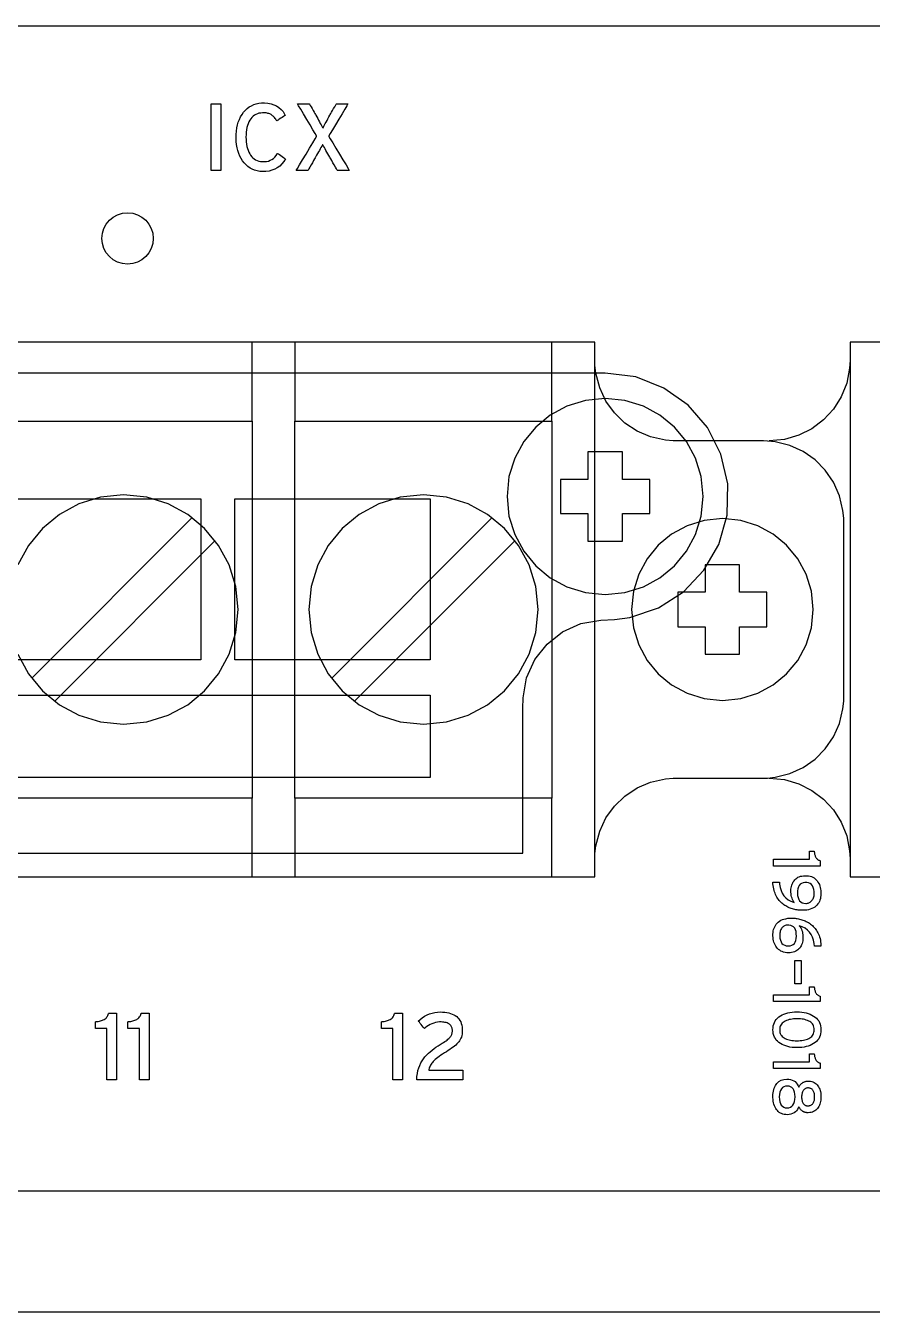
# Model space of a CAD drawing. Extents: x 1 to 47.7, y 0.2 to 35.
# Drawn here: x 31.599 to 32.834, y 6.655 to 8.532 of the extents above; entities that cross this region are included whole.
import ezdxf

# ---------------------------------------------------------------- set-up
doc = ezdxf.new("R2010")
doc.units = 0
doc.header["$MEASUREMENT"] = 0
for name, color, linetype in [('1_1__SCREW_TERMINAL_BLOCK_', 7, 'CONTINUOUS'), ('1_2__CONNECTORIZED_RELAY__', 7, 'CONTINUOUS'), ('8_0_____DWG', 7, 'CONTINUOUS')]:
    doc.layers.add(name, color=color, linetype=linetype)

msp = doc.modelspace()

# ---------------------------------------------------------------- linework, layer by layer
at = {"layer": '1_1__SCREW_TERMINAL_BLOCK_'}
for points in [[(31.3973, 7.2902), (31.6223, 7.2902), (31.7296, 7.2902), (31.8322, 7.2902), (31.9295, 7.2902), (32.0205, 7.2902), (32.1045, 7.2902), (32.1807, 7.2902), (32.2482, 7.2902), (32.3062, 7.2902), (32.354, 7.2902), (32.3907, 7.2902), (32.4155, 7.2902), (32.4276, 7.2902), (32.4287, 7.2904), (32.4287, 7.2952), (32.4287, 7.312), (32.4287, 7.316), (32.4287, 7.3187), (32.429, 7.3244), (32.4303, 7.3355), (32.4359, 7.3567), (32.445, 7.3762), (32.4575, 7.3934), (32.4727, 7.4082), (32.4905, 7.42), (32.5102, 7.4285), (32.5317, 7.4333), (32.5429, 7.4341), (32.5467, 7.4342), (32.5473, 7.4342), (32.555, 7.4342), (32.57, 7.4342), (32.5898, 7.4342), (32.6337, 7.4342), (32.6529, 7.4342), (32.6671, 7.4342), (32.6738, 7.4342), (32.6751, 7.4342), (32.6808, 7.4344), (32.6919, 7.4356), (32.7132, 7.4409), (32.7327, 7.4498), (32.7501, 7.462), (32.765, 7.4771), (32.777, 7.4946), (32.7858, 7.5142), (32.7908, 7.5356), (32.7919, 7.5467), (32.792, 7.552), (32.792, 7.5528), (32.792, 7.5579), (32.792, 7.5673), (32.792, 7.5967), (32.792, 7.636), (32.792, 7.6802), (32.792, 7.7244), (32.792, 7.7637), (32.792, 7.7931), (32.792, 7.8025), (32.792, 7.8076), (32.792, 7.8083), (32.7919, 7.8137), (32.7908, 7.8248), (32.7858, 7.8462), (32.777, 7.8658), (32.765, 7.8833), (32.7501, 7.8984), (32.7327, 7.9106), (32.7132, 7.9195), (32.6919, 7.9248), (32.6808, 7.926), (32.6751, 7.9262), (32.6738, 7.9262), (32.6671, 7.9262), (32.6529, 7.9262), (32.6337, 7.9262), (32.5898, 7.9262), (32.57, 7.9262), (32.555, 7.9262), (32.5473, 7.9262), (32.5467, 7.9262), (32.5429, 7.9262), (32.5317, 7.9271), (32.5102, 7.9319), (32.4905, 7.9404), (32.4727, 7.9522), (32.4575, 7.9669), (32.445, 7.9842), (32.4359, 8.0036), (32.4303, 8.0248), (32.429, 8.036), (32.4287, 8.0417), (32.4287, 8.0444), (32.4287, 8.0484), (32.4287, 8.0652), (32.4287, 8.07), (32.4276, 8.0702), (32.4155, 8.0702), (32.3907, 8.0702), (32.354, 8.0702), (32.3062, 8.0702), (32.2482, 8.0702), (32.1807, 8.0702), (32.1045, 8.0702), (32.0205, 8.0702), (31.9295, 8.0702), (31.8322, 8.0702), (31.7296, 8.0702), (31.6223, 8.0702), (31.3973, 8.0702)], [(31.9288, 7.9551), (31.9288, 8.0702)], [(31.9912, 8.0702), (31.9912, 7.9551)], [(32.3662, 7.9551), (32.3662, 8.0702)], [(32.4287, 7.2902), (32.4287, 8.0702)], [(32.8501, 8.0702), (32.8213, 8.0702), (32.8049, 8.0702), (32.8012, 8.0702), (32.8012, 8.0691), (32.8012, 8.0537), (32.8012, 8.0464), (32.8012, 8.0446), (32.8012, 8.0436), (32.8006, 8.0322), (32.7963, 8.0105), (32.7883, 7.9905), (32.7769, 7.9724), (32.7626, 7.9568), (32.7456, 7.944), (32.7265, 7.9343), (32.7056, 7.9283), (32.6832, 7.9262)], [(32.8012, 8.0702), (32.8012, 7.2902)], [(31.9288, 7.4053), (31.5538, 7.4053), (31.5538, 7.9551), (31.9288, 7.9551), (31.9288, 7.4053)], [(32.3662, 7.4053), (31.9912, 7.4053), (31.9912, 7.9551), (32.3662, 7.9551), (32.3662, 7.4053)], [(31.5871, 7.6151), (31.6025, 7.5866), (31.623, 7.5618), (31.6477, 7.5414), (31.6761, 7.5259), (31.7075, 7.5162), (31.7412, 7.5128), (31.775, 7.5162), (31.8064, 7.5259), (31.8348, 7.5414), (31.8595, 7.5618), (31.8799, 7.5866), (31.8954, 7.6151), (31.9051, 7.6465), (31.9085, 7.6802), (31.9051, 7.7139), (31.8954, 7.7453), (31.8799, 7.7737), (31.8595, 7.7985), (31.8348, 7.819), (31.8064, 7.8344), (31.775, 7.8442), (31.7412, 7.8476), (31.7075, 7.8442), (31.6761, 7.8344), (31.6477, 7.819), (31.623, 7.7985), (31.6025, 7.7737), (31.5871, 7.7453)], [(31.8416, 7.8142), (31.6074, 7.5799)], [(32.2792, 7.8142), (32.0449, 7.5799)], [(31.6408, 7.5465), (31.8751, 7.7808)], [(32.0783, 7.5465), (32.3126, 7.7808)], [(32.64, 7.7053), (32.64, 7.7453), (32.5899, 7.7453), (32.5899, 7.7053), (32.5499, 7.7053), (32.5499, 7.655), (32.5899, 7.655), (32.5899, 7.6151), (32.64, 7.6151), (32.64, 7.655), (32.68, 7.655), (32.68, 7.7053), (32.64, 7.7053)], [(32.6832, 7.4342), (32.7056, 7.4321), (32.7265, 7.426), (32.7456, 7.4164), (32.7626, 7.4036), (32.7769, 7.388), (32.7883, 7.3699), (32.7963, 7.3499), (32.8006, 7.3282), (32.8012, 7.3168), (32.8012, 7.3158), (32.8012, 7.314), (32.8012, 7.3067), (32.8012, 7.2913), (32.8012, 7.2902), (32.8049, 7.2902), (32.8213, 7.2902), (32.8501, 7.2902)], [(31.9288, 7.2902), (31.9288, 7.4053)], [(31.9912, 7.4053), (31.9912, 7.2902)], [(32.3662, 7.2902), (32.3662, 7.4053)]]:
    msp.add_lwpolyline(points, dxfattribs=at)
for points in [[(32.346, 7.6802), (32.3426, 7.7139), (32.3329, 7.7453), (32.3174, 7.7737), (32.297, 7.7985), (32.2722, 7.819), (32.2438, 7.8344), (32.2124, 7.8442), (32.1787, 7.8476), (32.145, 7.8442), (32.1136, 7.8344), (32.0852, 7.819), (32.0604, 7.7985), (32.04, 7.7737), (32.0246, 7.7453), (32.0149, 7.7139), (32.0115, 7.6802), (32.0149, 7.6465), (32.0246, 7.6151), (32.04, 7.5866), (32.0604, 7.5618), (32.0852, 7.5414), (32.1136, 7.5259), (32.145, 7.5162), (32.1787, 7.5128), (32.2124, 7.5162), (32.2438, 7.5259), (32.2722, 7.5414), (32.297, 7.5618), (32.3174, 7.5866), (32.3329, 7.6151), (32.3426, 7.6465)], [(32.7475, 7.6802), (32.7448, 7.7069), (32.7371, 7.7317), (32.7249, 7.7543), (32.7087, 7.7739), (32.689, 7.7901), (32.6665, 7.8024), (32.6416, 7.8101), (32.6149, 7.8128), (32.5882, 7.8101), (32.5634, 7.8024), (32.5409, 7.7901), (32.5213, 7.7739), (32.5051, 7.7543), (32.4929, 7.7317), (32.4851, 7.7069), (32.4824, 7.6802), (32.4851, 7.6535), (32.4929, 7.6287), (32.5051, 7.6061), (32.5213, 7.5865), (32.5409, 7.5703), (32.5634, 7.558), (32.5882, 7.5503), (32.6149, 7.5476), (32.6416, 7.5503), (32.6665, 7.558), (32.689, 7.5703), (32.7087, 7.5865), (32.7249, 7.6061), (32.7371, 7.6287), (32.7448, 7.6535)]]:
    msp.add_lwpolyline(points, close=True, dxfattribs=at)
at = {"layer": '1_2__CONNECTORIZED_RELAY__'}
for points in [[(31.5044, 7.325), (31.6434, 7.325), (31.7747, 7.325), (31.8962, 7.325), (32.0064, 7.325), (32.1031, 7.325), (32.1459, 7.325), (32.1847, 7.325), (32.2192, 7.325), (32.2492, 7.325), (32.2745, 7.325), (32.2949, 7.325), (32.31, 7.325), (32.3197, 7.325), (32.3238, 7.325), (32.3239, 7.3252), (32.3239, 7.3305), (32.3239, 7.3423), (32.3239, 7.3594), (32.3239, 7.4045), (32.3239, 7.4556), (32.3239, 7.5027), (32.3239, 7.5216), (32.3239, 7.5357), (32.3241, 7.5513), (32.3293, 7.5808), (32.3413, 7.6073), (32.3591, 7.6299), (32.3817, 7.6477), (32.4082, 7.6597), (32.4377, 7.6649), (32.4577, 7.6656), (32.4801, 7.6687), (32.5219, 7.6828), (32.5583, 7.7062), (32.5881, 7.7374), (32.6097, 7.7751), (32.6218, 7.8178), (32.6229, 7.8636), (32.6129, 7.907), (32.5931, 7.9457), (32.5649, 7.9783), (32.5296, 8.0033), (32.4888, 8.0194), (32.4438, 8.0251), (32.4409, 8.0251), (32.4323, 8.0251), (32.4182, 8.0251), (32.3989, 8.0251), (32.3745, 8.0251), (32.3455, 8.0251), (32.3118, 8.0251), (32.2739, 8.0251), (32.2319, 8.0251), (32.186, 8.0251), (32.0837, 8.0251), (31.9688, 8.0251), (31.8431, 8.0251), (31.7086, 8.0251), (31.567, 8.0251)], [(32.469, 7.9104), (32.4188, 7.9104), (32.4188, 7.87), (32.3789, 7.87), (32.3789, 7.8201), (32.4188, 7.8201), (32.4188, 7.7801), (32.469, 7.7801), (32.469, 7.8201), (32.5089, 7.8201), (32.5089, 7.87), (32.469, 7.87), (32.469, 7.9104)], [(31.8538, 7.6067), (31.5688, 7.6067), (31.5688, 7.8417), (31.8538, 7.8417), (31.8538, 7.6067)], [(32.1888, 7.6067), (31.9038, 7.6067), (31.9038, 7.8417), (32.1888, 7.8417), (32.1888, 7.6067)], [(32.1888, 7.4351), (31.5688, 7.4351), (31.5688, 7.5551), (32.1888, 7.5551), (32.1888, 7.4351)], [(32.7206, 7.1681), (32.7299, 7.1681), (32.7299, 7.1341), (32.7206, 7.1341), (32.7206, 7.1681)]]:
    msp.add_lwpolyline(points, dxfattribs=at)
for points in [[(32.5871, 7.8452), (32.5842, 7.874), (32.5759, 7.9009), (32.5626, 7.9251), (32.5451, 7.9463), (32.5239, 7.9638), (32.4996, 7.977), (32.4727, 7.9853), (32.4438, 7.9882), (32.415, 7.9853), (32.3881, 7.977), (32.3638, 7.9638), (32.3426, 7.9463), (32.3251, 7.9251), (32.3119, 7.9009), (32.3036, 7.874), (32.3007, 7.8452), (32.3036, 7.8163), (32.3119, 7.7894), (32.3251, 7.7651), (32.3426, 7.7439), (32.3638, 7.7264), (32.3881, 7.7132), (32.415, 7.7048), (32.4438, 7.7019), (32.4727, 7.7048), (32.4996, 7.7132), (32.5239, 7.7264), (32.5451, 7.7439), (32.5626, 7.7651), (32.5759, 7.7894), (32.5842, 7.8163)], [(32.6897, 7.3159), (32.6917, 7.3159), (32.697, 7.3159), (32.7046, 7.3159), (32.7135, 7.3159), (32.7226, 7.3159), (32.731, 7.3159), (32.7376, 7.3159), (32.7413, 7.3159), (32.7419, 7.316), (32.7419, 7.3169), (32.7419, 7.3183), (32.7419, 7.3202), (32.7419, 7.3223), (32.7419, 7.3242), (32.7419, 7.3259), (32.7419, 7.3271), (32.7419, 7.3276), (32.7421, 7.3276), (32.7428, 7.3276), (32.7439, 7.3276), (32.7451, 7.3276), (32.7463, 7.3276), (32.7474, 7.3276), (32.7483, 7.3276), (32.7488, 7.3276), (32.7489, 7.327), (32.7491, 7.3258), (32.7493, 7.3246), (32.7495, 7.3235), (32.7498, 7.3225), (32.7501, 7.3215), (32.7504, 7.3205), (32.7509, 7.3196), (32.7513, 7.3187), (32.7518, 7.3178), (32.7524, 7.3171), (32.753, 7.3164), (32.7537, 7.3158), (32.7545, 7.3153), (32.7553, 7.3148), (32.7562, 7.3144), (32.7572, 7.3141), (32.7577, 7.3139), (32.7577, 7.3133), (32.7577, 7.3123), (32.7577, 7.3111), (32.7577, 7.3097), (32.7577, 7.3083), (32.7577, 7.3071), (32.7577, 7.3063), (32.7577, 7.306), (32.7551, 7.306), (32.7482, 7.306), (32.7383, 7.306), (32.7267, 7.306), (32.7148, 7.306), (32.7039, 7.306), (32.6953, 7.306), (32.6904, 7.306), (32.6897, 7.3061), (32.6897, 7.3068), (32.6897, 7.3081), (32.6897, 7.3097), (32.6897, 7.3114), (32.6897, 7.3131), (32.6897, 7.3145), (32.6897, 7.3155)], [(32.7317, 7.2415), (32.7301, 7.2415), (32.7286, 7.2416), (32.727, 7.2417), (32.7254, 7.2419), (32.7238, 7.2421), (32.7221, 7.2424), (32.7205, 7.2427), (32.7188, 7.2431), (32.7172, 7.2435), (32.7155, 7.244), (32.7139, 7.2446), (32.7122, 7.2453), (32.7106, 7.2461), (32.7091, 7.2469), (32.7075, 7.2478), (32.706, 7.2487), (32.7045, 7.2497), (32.703, 7.2508), (32.7016, 7.252), (32.7002, 7.2532), (32.699, 7.2545), (32.6977, 7.256), (32.6966, 7.2575), (32.6955, 7.2591), (32.6944, 7.2607), (32.6935, 7.2625), (32.6926, 7.2644), (32.6917, 7.2664), (32.691, 7.2685), (32.6904, 7.2706), (32.6898, 7.2729), (32.6894, 7.2753), (32.689, 7.2777), (32.6887, 7.2803), (32.6886, 7.2823), (32.6891, 7.2823), (32.6902, 7.2823), (32.6916, 7.2823), (32.6932, 7.2823), (32.6948, 7.2823), (32.6963, 7.2823), (32.6975, 7.2823), (32.6981, 7.2823), (32.6984, 7.2795), (32.6991, 7.2747), (32.7005, 7.2702), (32.7023, 7.2663), (32.7047, 7.2627), (32.7076, 7.2596), (32.711, 7.2569), (32.715, 7.2546), (32.7196, 7.2528), (32.7193, 7.2538), (32.7182, 7.2554), (32.7173, 7.2571), (32.7165, 7.259), (32.7159, 7.261), (32.7154, 7.2631), (32.7151, 7.2654), (32.7149, 7.2678), (32.7149, 7.2702), (32.715, 7.2723), (32.7152, 7.2743), (32.7156, 7.2762), (32.7161, 7.278), (32.7167, 7.2798), (32.7175, 7.2815), (32.7184, 7.2831), (32.7195, 7.2846), (32.7207, 7.2861), (32.7221, 7.2874), (32.7236, 7.2886), (32.7252, 7.2896), (32.727, 7.2904), (32.7289, 7.2911), (32.731, 7.2915), (32.7332, 7.2919), (32.7356, 7.292), (32.7381, 7.2919), (32.7405, 7.2917), (32.7428, 7.2912), (32.7449, 7.2906), (32.7468, 7.2897), (32.7486, 7.2887), (32.7503, 7.2874), (32.7518, 7.286), (32.7532, 7.2844), (32.7544, 7.2826), (32.7555, 7.2808), (32.7564, 7.2789), (32.7572, 7.2769), (32.7578, 7.2748), (32.7583, 7.2725), (32.7586, 7.2702), (32.7588, 7.2678), (32.7588, 7.2653), (32.7587, 7.2629), (32.7583, 7.2606), (32.7579, 7.2585), (32.7572, 7.2564), (32.7564, 7.2544), (32.7554, 7.2525), (32.7543, 7.2508), (32.7529, 7.2491), (32.7514, 7.2476), (32.7497, 7.2462), (32.7478, 7.245), (32.7456, 7.2439), (32.7432, 7.2431), (32.7407, 7.2424), (32.7379, 7.2419), (32.7349, 7.2416)], [(32.7365, 7.2515), (32.7377, 7.2516), (32.7389, 7.2517), (32.74, 7.252), (32.7411, 7.2524), (32.7422, 7.2529), (32.7432, 7.2535), (32.7441, 7.2543), (32.7451, 7.2551), (32.7459, 7.2561), (32.7466, 7.2571), (32.7473, 7.2583), (32.7478, 7.2596), (32.7483, 7.261), (32.7486, 7.2625), (32.7488, 7.2641), (32.7489, 7.2659), (32.7488, 7.2688), (32.7484, 7.272), (32.7476, 7.2748), (32.7464, 7.2771), (32.7448, 7.279), (32.743, 7.2805), (32.7407, 7.2814), (32.7381, 7.282), (32.7352, 7.282), (32.7326, 7.2816), (32.7304, 7.2807), (32.7285, 7.2794), (32.727, 7.2776), (32.7258, 7.2755), (32.725, 7.2729), (32.7245, 7.2698), (32.7245, 7.2663), (32.7247, 7.2629), (32.7253, 7.26), (32.7263, 7.2574), (32.7276, 7.2554), (32.7293, 7.2537), (32.7313, 7.2525), (32.7337, 7.2518)], [(32.7113, 7.1796), (32.7088, 7.1797), (32.7065, 7.18), (32.7043, 7.1805), (32.7022, 7.1812), (32.7003, 7.1821), (32.6985, 7.1832), (32.6969, 7.1844), (32.6954, 7.1859), (32.694, 7.1875), (32.6928, 7.1892), (32.6918, 7.1911), (32.6908, 7.193), (32.6901, 7.1951), (32.6895, 7.1972), (32.6891, 7.1995), (32.6888, 7.2019), (32.6886, 7.2044), (32.6886, 7.2068), (32.6888, 7.2092), (32.6892, 7.2114), (32.6897, 7.2135), (32.6904, 7.2156), (32.6913, 7.2175), (32.6923, 7.2193), (32.6936, 7.2211), (32.695, 7.2228), (32.6965, 7.2243), (32.6983, 7.2257), (32.7003, 7.2269), (32.7024, 7.2279), (32.7048, 7.2287), (32.7075, 7.2293), (32.7103, 7.2298), (32.7133, 7.23), (32.7161, 7.2301), (32.7177, 7.2301), (32.7193, 7.23), (32.7209, 7.2298), (32.7225, 7.2296), (32.7242, 7.2294), (32.7258, 7.229), (32.7275, 7.2287), (32.7292, 7.2283), (32.7309, 7.2278), (32.7325, 7.2272), (32.7341, 7.2266), (32.7357, 7.2259), (32.7373, 7.2252), (32.7389, 7.2244), (32.7404, 7.2235), (32.7419, 7.2225), (32.7435, 7.2215), (32.7449, 7.2204), (32.7463, 7.2192), (32.7476, 7.2179), (32.7489, 7.2165), (32.7501, 7.2151), (32.7513, 7.2135), (32.7524, 7.2119), (32.7534, 7.2102), (32.7544, 7.2085), (32.7553, 7.2066), (32.7561, 7.2046), (32.7568, 7.2026), (32.7574, 7.2004), (32.7579, 7.1981), (32.7583, 7.1957), (32.7586, 7.1933), (32.7588, 7.1907), (32.7587, 7.1892), (32.7581, 7.1892), (32.7569, 7.1892), (32.7555, 7.1892), (32.7538, 7.1892), (32.7522, 7.1892), (32.7508, 7.1892), (32.7497, 7.1892), (32.7492, 7.1892), (32.7489, 7.1932), (32.748, 7.198), (32.7466, 7.2023), (32.7446, 7.2062), (32.7421, 7.2096), (32.7391, 7.2127), (32.7355, 7.2153), (32.7313, 7.2174), (32.7271, 7.2189), (32.7283, 7.2175), (32.7293, 7.2158), (32.7302, 7.2141), (32.731, 7.2122), (32.7316, 7.2102), (32.732, 7.208), (32.7323, 7.2057), (32.7325, 7.2033), (32.7325, 7.2009), (32.7324, 7.1988), (32.7321, 7.1968), (32.7317, 7.1949), (32.7312, 7.193), (32.7305, 7.1913), (32.7298, 7.1896), (32.7288, 7.188), (32.7277, 7.1865), (32.7265, 7.1851), (32.7251, 7.1838), (32.7236, 7.1827), (32.7219, 7.1818), (32.7201, 7.181), (32.7181, 7.1804), (32.716, 7.18), (32.7137, 7.1797)], [(32.7111, 7.1895), (32.7138, 7.1898), (32.7162, 7.1905), (32.7182, 7.1916), (32.7199, 7.1932), (32.7212, 7.1952), (32.7221, 7.1976), (32.7227, 7.2005), (32.7229, 7.2038), (32.7228, 7.2073), (32.7224, 7.2105), (32.7215, 7.2132), (32.7204, 7.2154), (32.7188, 7.2172), (32.7169, 7.2186), (32.7147, 7.2195), (32.7121, 7.22), (32.7102, 7.22), (32.709, 7.2199), (32.7078, 7.2197), (32.7067, 7.2193), (32.7057, 7.2188), (32.7047, 7.2182), (32.7037, 7.2175), (32.7028, 7.2167), (32.7019, 7.2158), (32.7011, 7.2148), (32.7004, 7.2136), (32.6998, 7.2124), (32.6993, 7.211), (32.699, 7.2096), (32.6987, 7.208), (32.6985, 7.2064), (32.6985, 7.2043), (32.6988, 7.2008), (32.6995, 7.1978), (32.7005, 7.1953), (32.7019, 7.1933), (32.7036, 7.1916), (32.7058, 7.1905), (32.7082, 7.1898)], [(32.6897, 7.1182), (32.6917, 7.1182), (32.697, 7.1182), (32.7046, 7.1182), (32.7135, 7.1182), (32.7226, 7.1182), (32.731, 7.1182), (32.7376, 7.1182), (32.7413, 7.1182), (32.7419, 7.1183), (32.7419, 7.1191), (32.7419, 7.1206), (32.7419, 7.1225), (32.7419, 7.1245), (32.7419, 7.1265), (32.7419, 7.1282), (32.7419, 7.1294), (32.7419, 7.1299), (32.7421, 7.1299), (32.7428, 7.1299), (32.7439, 7.1299), (32.7451, 7.1299), (32.7463, 7.1299), (32.7474, 7.1299), (32.7483, 7.1299), (32.7488, 7.1299), (32.7489, 7.1293), (32.7491, 7.1281), (32.7493, 7.1269), (32.7495, 7.1258), (32.7498, 7.1248), (32.7501, 7.1238), (32.7504, 7.1228), (32.7509, 7.1218), (32.7513, 7.1209), (32.7518, 7.1201), (32.7524, 7.1194), (32.753, 7.1187), (32.7537, 7.1181), (32.7545, 7.1175), (32.7553, 7.1171), (32.7562, 7.1167), (32.7572, 7.1164), (32.7577, 7.1162), (32.7577, 7.1156), (32.7577, 7.1146), (32.7577, 7.1133), (32.7577, 7.1119), (32.7577, 7.1106), (32.7577, 7.1094), (32.7577, 7.1086), (32.7577, 7.1083), (32.7551, 7.1083), (32.7482, 7.1083), (32.7383, 7.1083), (32.7267, 7.1083), (32.7148, 7.1083), (32.7039, 7.1083), (32.6953, 7.1083), (32.6904, 7.1083), (32.6897, 7.1084), (32.6897, 7.1091), (32.6897, 7.1104), (32.6897, 7.1119), (32.6897, 7.1137), (32.6897, 7.1154), (32.6897, 7.1168), (32.6897, 7.1178)], [(32.7238, 7.0413), (32.7202, 7.0414), (32.7168, 7.0416), (32.7135, 7.0421), (32.7104, 7.0427), (32.7075, 7.0436), (32.7047, 7.0446), (32.7021, 7.0457), (32.6997, 7.0471), (32.6974, 7.0487), (32.6954, 7.0504), (32.6936, 7.0523), (32.6922, 7.0544), (32.6909, 7.0566), (32.69, 7.059), (32.6892, 7.0616), (32.6888, 7.0644), (32.6886, 7.0674), (32.6888, 7.0703), (32.6892, 7.073), (32.6899, 7.0756), (32.6909, 7.078), (32.6921, 7.0802), (32.6936, 7.0823), (32.6953, 7.0842), (32.6973, 7.0859), (32.6996, 7.0874), (32.702, 7.0888), (32.7045, 7.09), (32.7073, 7.091), (32.7102, 7.0918), (32.7133, 7.0924), (32.7166, 7.0929), (32.72, 7.0932), (32.7236, 7.0932), (32.7272, 7.0932), (32.7307, 7.0929), (32.734, 7.0924), (32.7371, 7.0918), (32.74, 7.0909), (32.7428, 7.0899), (32.7454, 7.0887), (32.7478, 7.0873), (32.7501, 7.0858), (32.7521, 7.084), (32.7539, 7.0821), (32.7554, 7.0801), (32.7566, 7.0778), (32.7575, 7.0754), (32.7582, 7.0728), (32.7587, 7.0701), (32.7588, 7.0672), (32.7586, 7.0642), (32.7582, 7.0615), (32.7575, 7.0589), (32.7566, 7.0565), (32.7554, 7.0542), (32.7539, 7.0521), (32.7522, 7.0503), (32.7502, 7.0485), (32.7479, 7.047), (32.7455, 7.0457), (32.743, 7.0445), (32.7402, 7.0435), (32.7373, 7.0427), (32.7342, 7.0421), (32.7309, 7.0416), (32.7274, 7.0414)], [(32.7236, 7.0512), (32.7262, 7.0513), (32.7286, 7.0514), (32.7309, 7.0517), (32.7331, 7.0521), (32.7352, 7.0525), (32.7372, 7.0531), (32.7391, 7.0537), (32.7409, 7.0545), (32.7426, 7.0554), (32.744, 7.0564), (32.7453, 7.0576), (32.7464, 7.0589), (32.7473, 7.0603), (32.748, 7.0619), (32.7485, 7.0636), (32.7488, 7.0654), (32.7489, 7.0674), (32.7488, 7.0693), (32.7485, 7.0711), (32.748, 7.0728), (32.7473, 7.0743), (32.7464, 7.0757), (32.7454, 7.077), (32.7441, 7.0781), (32.7427, 7.0791), (32.741, 7.08), (32.7393, 7.0808), (32.7374, 7.0815), (32.7354, 7.0821), (32.7333, 7.0825), (32.7311, 7.0829), (32.7288, 7.0831), (32.7264, 7.0833), (32.7238, 7.0833), (32.7213, 7.0832), (32.7189, 7.0831), (32.7166, 7.0828), (32.7144, 7.0824), (32.7123, 7.082), (32.7103, 7.0814), (32.7085, 7.0807), (32.7067, 7.0799), (32.7051, 7.079), (32.7035, 7.0779), (32.7022, 7.0768), (32.7011, 7.0755), (32.7002, 7.0741), (32.6994, 7.0726), (32.6989, 7.0709), (32.6986, 7.0691), (32.6985, 7.0672), (32.6986, 7.0652), (32.6989, 7.0634), (32.6994, 7.0617), (32.7001, 7.0601), (32.7011, 7.0587), (32.7022, 7.0574), (32.7035, 7.0563), (32.705, 7.0553), (32.7066, 7.0544), (32.7084, 7.0537), (32.7102, 7.053), (32.7122, 7.0525), (32.7142, 7.052), (32.7164, 7.0517), (32.7187, 7.0514), (32.7211, 7.0513)], [(32.6897, 7.0206), (32.6917, 7.0206), (32.697, 7.0206), (32.7046, 7.0206), (32.7135, 7.0206), (32.7226, 7.0206), (32.731, 7.0206), (32.7376, 7.0206), (32.7413, 7.0206), (32.7419, 7.0207), (32.7419, 7.0215), (32.7419, 7.023), (32.7419, 7.0249), (32.7419, 7.0269), (32.7419, 7.0289), (32.7419, 7.0306), (32.7419, 7.0318), (32.7419, 7.0323), (32.7421, 7.0323), (32.7428, 7.0323), (32.7439, 7.0323), (32.7451, 7.0323), (32.7463, 7.0323), (32.7474, 7.0323), (32.7483, 7.0323), (32.7488, 7.0323), (32.7489, 7.0316), (32.7491, 7.0305), (32.7493, 7.0293), (32.7495, 7.0282), (32.7498, 7.0272), (32.7501, 7.0261), (32.7504, 7.0252), (32.7509, 7.0242), (32.7513, 7.0233), (32.7518, 7.0225), (32.7524, 7.0218), (32.753, 7.0211), (32.7537, 7.0205), (32.7545, 7.0199), (32.7553, 7.0195), (32.7562, 7.0191), (32.7572, 7.0188), (32.7577, 7.0186), (32.7577, 7.018), (32.7577, 7.017), (32.7577, 7.0157), (32.7577, 7.0143), (32.7577, 7.013), (32.7577, 7.0118), (32.7577, 7.011), (32.7577, 7.0107), (32.7551, 7.0107), (32.7482, 7.0107), (32.7383, 7.0107), (32.7267, 7.0107), (32.7148, 7.0107), (32.7039, 7.0107), (32.6953, 7.0107), (32.6904, 7.0107), (32.6897, 7.0108), (32.6897, 7.0115), (32.6897, 7.0128), (32.6897, 7.0143), (32.6897, 7.0161), (32.6897, 7.0178), (32.6897, 7.0192), (32.6897, 7.0202)], [(32.7095, 6.9434), (32.7073, 6.9435), (32.7051, 6.9438), (32.7031, 6.9443), (32.7013, 6.9449), (32.6995, 6.9458), (32.6979, 6.9468), (32.6964, 6.948), (32.6951, 6.9494), (32.6938, 6.9509), (32.6927, 6.9526), (32.6917, 6.9544), (32.6908, 6.9564), (32.6901, 6.9585), (32.6895, 6.9607), (32.6891, 6.9631), (32.6888, 6.9656), (32.6886, 6.9683), (32.6887, 6.9727), (32.6894, 6.9778), (32.6905, 6.9822), (32.6922, 6.986), (32.6945, 6.9891), (32.6973, 6.9916), (32.7006, 6.9935), (32.7045, 6.9946), (32.7089, 6.9952), (32.7119, 6.9951), (32.7145, 6.9946), (32.7168, 6.9939), (32.719, 6.9929), (32.7209, 6.9916), (32.7227, 6.9899), (32.7242, 6.988), (32.7255, 6.9857), (32.7265, 6.9837), (32.7271, 6.9848), (32.7277, 6.9858), (32.7284, 6.9867), (32.7291, 6.9876), (32.7298, 6.9883), (32.7305, 6.989), (32.7313, 6.9896), (32.7322, 6.9901), (32.733, 6.9906), (32.7339, 6.991), (32.7347, 6.9914), (32.7355, 6.9917), (32.7363, 6.9919), (32.7371, 6.9921), (32.7379, 6.9923), (32.7386, 6.9924), (32.7394, 6.9924), (32.7412, 6.9923), (32.7433, 6.9921), (32.7452, 6.9917), (32.7471, 6.9911), (32.7488, 6.9903), (32.7504, 6.9894), (32.7518, 6.9883), (32.7531, 6.987), (32.7543, 6.9855), (32.7552, 6.984), (32.7561, 6.9823), (32.7569, 6.9806), (32.7575, 6.9788), (32.758, 6.977), (32.7584, 6.975), (32.7586, 6.9729), (32.7588, 6.9708), (32.7588, 6.9686), (32.7587, 6.9665), (32.7585, 6.9645), (32.7582, 6.9626), (32.7577, 6.9607), (32.7571, 6.9589), (32.7564, 6.9572), (32.7556, 6.9555), (32.7547, 6.9539), (32.7536, 6.9524), (32.7524, 6.951), (32.7511, 6.9498), (32.7496, 6.9488), (32.748, 6.9479), (32.7462, 6.9472), (32.7443, 6.9467), (32.7423, 6.9464), (32.7401, 6.9462), (32.7395, 6.9462), (32.7391, 6.9463), (32.7388, 6.9463), (32.7384, 6.9463), (32.738, 6.9463), (32.7377, 6.9464), (32.7373, 6.9465), (32.7369, 6.9465), (32.7365, 6.9466), (32.7361, 6.9467), (32.7356, 6.9468), (32.7352, 6.947), (32.7348, 6.9471), (32.7343, 6.9473), (32.7339, 6.9475), (32.7334, 6.9477), (32.733, 6.9479), (32.7324, 6.9482), (32.7315, 6.9488), (32.7306, 6.9494), (32.7299, 6.9501), (32.7291, 6.9509), (32.7284, 6.9517), (32.7278, 6.9527), (32.7271, 6.9537), (32.7266, 6.9548), (32.7257, 6.9533), (32.7245, 6.951), (32.7231, 6.9491), (32.7214, 6.9474), (32.7195, 6.946), (32.7174, 6.9449), (32.715, 6.9441), (32.7124, 6.9436)], [(32.7092, 6.9534), (32.7119, 6.9536), (32.7143, 6.9544), (32.7162, 6.9556), (32.7179, 6.9574), (32.7192, 6.9596), (32.7201, 6.9624), (32.7207, 6.9656), (32.7209, 6.9694), (32.7207, 6.9731), (32.7201, 6.9763), (32.7192, 6.979), (32.718, 6.9813), (32.7164, 6.983), (32.7145, 6.9842), (32.7123, 6.985), (32.7097, 6.9852), (32.707, 6.9849), (32.7046, 6.9842), (32.7026, 6.9829), (32.701, 6.9811), (32.6997, 6.9789), (32.6987, 6.9762), (32.6981, 6.973), (32.6979, 6.9693), (32.6981, 6.9656), (32.6987, 6.9623), (32.6996, 6.9596), (32.7009, 6.9574), (32.7025, 6.9556), (32.7044, 6.9544), (32.7066, 6.9536)], [(32.7395, 6.9562), (32.7404, 6.9562), (32.7414, 6.9564), (32.7422, 6.9566), (32.7431, 6.9569), (32.7439, 6.9572), (32.7447, 6.9577), (32.7454, 6.9582), (32.7462, 6.9588), (32.7468, 6.9595), (32.7475, 6.9604), (32.748, 6.9613), (32.7484, 6.9624), (32.7488, 6.9636), (32.7491, 6.9648), (32.7493, 6.9662), (32.7495, 6.9678), (32.7495, 6.9694), (32.7495, 6.971), (32.7493, 6.9725), (32.7491, 6.9739), (32.7488, 6.9752), (32.7485, 6.9763), (32.7481, 6.9774), (32.7476, 6.9783), (32.747, 6.9791), (32.7464, 6.9798), (32.7457, 6.9804), (32.745, 6.981), (32.7442, 6.9814), (32.7434, 6.9818), (32.7426, 6.9821), (32.7417, 6.9823), (32.7408, 6.9824), (32.7399, 6.9824), (32.7389, 6.9824), (32.738, 6.9822), (32.7371, 6.982), (32.7363, 6.9816), (32.7355, 6.9812), (32.7348, 6.9806), (32.7341, 6.98), (32.7334, 6.9792), (32.7328, 6.9784), (32.7323, 6.9775), (32.7318, 6.9765), (32.7314, 6.9755), (32.7311, 6.9744), (32.7308, 6.9732), (32.7306, 6.9719), (32.7305, 6.9706), (32.7305, 6.9692), (32.7305, 6.9678), (32.7306, 6.9664), (32.7308, 6.9651), (32.7311, 6.9639), (32.7314, 6.9628), (32.7318, 6.9617), (32.7323, 6.9608), (32.7329, 6.9599), (32.7335, 6.9591), (32.7341, 6.9584), (32.7348, 6.9579), (32.7355, 6.9573), (32.7362, 6.9569), (32.737, 6.9566), (32.7378, 6.9564), (32.7386, 6.9562)]]:
    msp.add_lwpolyline(points, close=True, dxfattribs=at)
at = {"layer": '8_0_____DWG'}
for points in [[(31.358, 8.5317), (31.6869, 8.5317), (32.0181, 8.5317), (32.684, 8.5317), (33.0171, 8.5317), (33.3492, 8.5317), (33.6794, 8.5317), (33.8436, 8.5317), (34.0071, 8.5317), (34.1696, 8.5317), (34.3312, 8.5317), (34.4917, 8.5317), (34.651, 8.5317)], [(31.8692, 8.3205), (31.8692, 8.4177), (31.8833, 8.4177), (31.8833, 8.3205), (31.8692, 8.3205)], [(34.651, 6.8317), (34.4917, 6.8317), (34.3312, 6.8317), (34.1696, 6.8317), (34.0071, 6.8317), (33.8436, 6.8317), (33.6794, 6.8317), (33.3492, 6.8317), (33.0171, 6.8317), (32.684, 6.8317), (32.0181, 6.8317), (31.6869, 6.8317), (31.358, 6.8317)], [(34.6209, 6.6552), (34.2205, 6.6552), (33.8209, 6.6552), (33.4228, 6.6552), (33.2246, 6.6552), (33.0271, 6.6552), (32.8303, 6.6552), (32.6345, 6.6552), (32.4396, 6.6552), (32.2458, 6.6552), (32.0532, 6.6552), (31.8618, 6.6552), (31.6718, 6.6552), (31.4833, 6.6552)]]:
    msp.add_lwpolyline(points, dxfattribs=at)
for points in [[(31.9776, 8.3375), (31.9751, 8.3336), (31.9722, 8.3301), (31.9691, 8.3271), (31.9656, 8.3246), (31.9619, 8.3225), (31.9578, 8.3209), (31.9535, 8.3198), (31.9488, 8.3191), (31.9441, 8.319), (31.94, 8.3193), (31.9362, 8.32), (31.9325, 8.3211), (31.9291, 8.3225), (31.9258, 8.3242), (31.9228, 8.3264), (31.92, 8.3288), (31.9174, 8.3317), (31.915, 8.3348), (31.9128, 8.3381), (31.9109, 8.3417), (31.9093, 8.3455), (31.908, 8.3495), (31.9069, 8.3538), (31.9061, 8.3583), (31.9056, 8.3631), (31.9054, 8.3681), (31.9055, 8.3732), (31.9059, 8.378), (31.9066, 8.3826), (31.9075, 8.387), (31.9087, 8.3912), (31.9102, 8.3951), (31.912, 8.3988), (31.9141, 8.4023), (31.9164, 8.4055), (31.919, 8.4085), (31.9217, 8.411), (31.9246, 8.4133), (31.9278, 8.4151), (31.9311, 8.4166), (31.9347, 8.4178), (31.9384, 8.4186), (31.9424, 8.4191), (31.9469, 8.4192), (31.9518, 8.4188), (31.9564, 8.4179), (31.9606, 8.4165), (31.9645, 8.4147), (31.968, 8.4124), (31.9711, 8.4096), (31.9739, 8.4064), (31.9763, 8.4027), (31.977, 8.401), (31.9761, 8.4004), (31.9746, 8.3994), (31.9726, 8.3981), (31.9705, 8.3967), (31.9684, 8.3954), (31.9666, 8.3942), (31.9653, 8.3934), (31.9647, 8.393), (31.964, 8.3942), (31.9632, 8.3955), (31.9623, 8.3966), (31.9615, 8.3977), (31.9606, 8.3988), (31.9596, 8.3997), (31.9587, 8.4005), (31.9577, 8.4013), (31.9568, 8.402), (31.9557, 8.4026), (31.9545, 8.4031), (31.9533, 8.4036), (31.952, 8.4039), (31.9506, 8.4042), (31.9492, 8.4045), (31.9477, 8.4046), (31.9462, 8.4047), (31.9441, 8.4047), (31.9414, 8.4044), (31.9388, 8.404), (31.9365, 8.4032), (31.9343, 8.4023), (31.9322, 8.4011), (31.9303, 8.3996), (31.9285, 8.3979), (31.9269, 8.396), (31.9255, 8.3938), (31.9242, 8.3914), (31.923, 8.3888), (31.9221, 8.386), (31.9213, 8.3831), (31.9207, 8.3799), (31.9202, 8.3766), (31.92, 8.3731), (31.9199, 8.3694), (31.92, 8.3657), (31.9202, 8.3622), (31.9206, 8.3589), (31.9212, 8.3557), (31.922, 8.3528), (31.9229, 8.35), (31.924, 8.3474), (31.9253, 8.345), (31.9267, 8.3428), (31.9283, 8.3407), (31.93, 8.3389), (31.9319, 8.3374), (31.934, 8.3361), (31.9362, 8.335), (31.9385, 8.3343), (31.941, 8.3337), (31.9437, 8.3335), (31.9467, 8.3335), (31.9497, 8.3338), (31.9526, 8.3344), (31.9552, 8.3354), (31.9577, 8.3366), (31.9599, 8.3382), (31.962, 8.3401), (31.9638, 8.3423), (31.9655, 8.3449), (31.9661, 8.3454), (31.9671, 8.3448), (31.9686, 8.3437), (31.9705, 8.3424), (31.9725, 8.341), (31.9744, 8.3397), (31.976, 8.3386), (31.9772, 8.3378)], [(32.0533, 8.3205), (32.0529, 8.3212), (32.0519, 8.323), (32.0504, 8.3256), (32.0486, 8.3287), (32.0467, 8.3319), (32.045, 8.335), (32.0436, 8.3374), (32.0427, 8.339), (32.0421, 8.34), (32.0406, 8.3426), (32.0392, 8.3451), (32.0379, 8.3475), (32.0366, 8.3498), (32.0354, 8.3521), (32.0343, 8.3542), (32.0332, 8.3562), (32.0322, 8.3581), (32.0313, 8.3581), (32.0303, 8.3562), (32.0293, 8.3542), (32.0281, 8.3521), (32.0269, 8.3499), (32.0257, 8.3476), (32.0243, 8.3452), (32.0229, 8.3427), (32.0214, 8.3401), (32.0208, 8.339), (32.0199, 8.3374), (32.0185, 8.335), (32.0168, 8.3319), (32.0149, 8.3287), (32.0131, 8.3256), (32.0116, 8.323), (32.0106, 8.3212), (32.0102, 8.3205), (32.0096, 8.3205), (32.0079, 8.3205), (32.0056, 8.3205), (32.0028, 8.3205), (31.9998, 8.3205), (31.9971, 8.3205), (31.9949, 8.3205), (31.9935, 8.3205), (31.9932, 8.3206), (31.9948, 8.3233), (31.9981, 8.3287), (32.0025, 8.3361), (32.0075, 8.3445), (32.0126, 8.353), (32.0173, 8.3607), (32.0209, 8.3667), (32.023, 8.3701), (32.023, 8.371), (32.021, 8.3743), (32.0176, 8.3799), (32.0133, 8.3872), (32.0085, 8.3951), (32.0038, 8.403), (31.9997, 8.4099), (31.9966, 8.4151), (31.9951, 8.4176), (31.9954, 8.4177), (31.9968, 8.4177), (31.9991, 8.4177), (32.0019, 8.4177), (32.0048, 8.4177), (32.0077, 8.4177), (32.0101, 8.4177), (32.0118, 8.4177), (32.0124, 8.4177), (32.0127, 8.4171), (32.0136, 8.4156), (32.0148, 8.4134), (32.0163, 8.4108), (32.0178, 8.4082), (32.0192, 8.4057), (32.0203, 8.4036), (32.0211, 8.4023), (32.0216, 8.4013), (32.0231, 8.3987), (32.0245, 8.3962), (32.0258, 8.3938), (32.0271, 8.3915), (32.0283, 8.3892), (32.0294, 8.3871), (32.0305, 8.385), (32.0315, 8.3831), (32.0324, 8.383), (32.0334, 8.385), (32.0345, 8.387), (32.0356, 8.3891), (32.0368, 8.3913), (32.0381, 8.3937), (32.0394, 8.3961), (32.0408, 8.3987), (32.0423, 8.4013), (32.0429, 8.4023), (32.0436, 8.4036), (32.0448, 8.4057), (32.0462, 8.4082), (32.0478, 8.4108), (32.0493, 8.4134), (32.0505, 8.4156), (32.0514, 8.4171), (32.0517, 8.4177), (32.0523, 8.4177), (32.054, 8.4177), (32.0564, 8.4177), (32.0592, 8.4177), (32.0621, 8.4177), (32.0648, 8.4177), (32.067, 8.4177), (32.0685, 8.4177), (32.0687, 8.4176), (32.0672, 8.4151), (32.0642, 8.41), (32.06, 8.4031), (32.0553, 8.3952), (32.0505, 8.3873), (32.0462, 8.38), (32.0428, 8.3744), (32.0409, 8.3712), (32.0409, 8.3703), (32.0429, 8.3668), (32.0466, 8.3608), (32.0512, 8.3531), (32.0563, 8.3445), (32.0613, 8.3361), (32.0658, 8.3287), (32.069, 8.3233), (32.0706, 8.3206), (32.0703, 8.3205), (32.0689, 8.3205), (32.0666, 8.3205), (32.0639, 8.3205), (32.0609, 8.3205), (32.0581, 8.3205), (32.0557, 8.3205), (32.054, 8.3205)], [(31.7847, 8.2214), (31.7839, 8.2139), (31.7817, 8.2069), (31.7783, 8.2005), (31.7737, 8.1949), (31.7681, 8.1904), (31.7618, 8.1869), (31.7547, 8.1847), (31.7472, 8.184), (31.7396, 8.1847), (31.7326, 8.1869), (31.7262, 8.1904), (31.7207, 8.1949), (31.7161, 8.2005), (31.7126, 8.2069), (31.7104, 8.2139), (31.7097, 8.2214), (31.7104, 8.229), (31.7126, 8.236), (31.7161, 8.2424), (31.7207, 8.248), (31.7262, 8.2526), (31.7326, 8.256), (31.7396, 8.2582), (31.7472, 8.259), (31.7547, 8.2582), (31.7618, 8.256), (31.7681, 8.2526), (31.7737, 8.248), (31.7783, 8.2424), (31.7817, 8.236), (31.7839, 8.229)], [(31.7169, 6.9944), (31.7169, 6.9973), (31.7169, 7.0048), (31.7169, 7.0157), (31.7169, 7.0284), (31.7169, 7.0414), (31.7169, 7.0534), (31.7169, 7.0628), (31.7169, 7.0682), (31.7168, 7.0689), (31.7156, 7.0689), (31.7135, 7.0689), (31.7108, 7.0689), (31.7079, 7.0689), (31.705, 7.0689), (31.7026, 7.0689), (31.7009, 7.0689), (31.7002, 7.0689), (31.7002, 7.0693), (31.7002, 7.0703), (31.7002, 7.0718), (31.7002, 7.0735), (31.7002, 7.0753), (31.7002, 7.0769), (31.7002, 7.0782), (31.7002, 7.0789), (31.7011, 7.0791), (31.7028, 7.0792), (31.7044, 7.0795), (31.706, 7.0798), (31.7075, 7.0802), (31.709, 7.0807), (31.7104, 7.0812), (31.7117, 7.0818), (31.713, 7.0824), (31.7142, 7.0831), (31.7153, 7.0839), (31.7162, 7.0849), (31.7171, 7.0859), (31.7178, 7.087), (31.7185, 7.0882), (31.719, 7.0895), (31.7195, 7.0909), (31.7198, 7.0916), (31.7206, 7.0916), (31.722, 7.0916), (31.7239, 7.0916), (31.7259, 7.0916), (31.7278, 7.0916), (31.7295, 7.0916), (31.7306, 7.0916), (31.7311, 7.0916), (31.7311, 7.0879), (31.7311, 7.078), (31.7311, 7.0638), (31.7311, 7.0473), (31.7311, 7.0303), (31.7311, 7.0147), (31.7311, 7.0024), (31.7311, 6.9954), (31.7309, 6.9944), (31.7299, 6.9944), (31.7281, 6.9944), (31.7258, 6.9944), (31.7234, 6.9944), (31.721, 6.9944), (31.7189, 6.9944), (31.7175, 6.9944)], [(31.7644, 6.9944), (31.7644, 6.9973), (31.7644, 7.0048), (31.7644, 7.0157), (31.7644, 7.0284), (31.7644, 7.0414), (31.7644, 7.0534), (31.7644, 7.0628), (31.7644, 7.0682), (31.7643, 7.0689), (31.763, 7.0689), (31.7609, 7.0689), (31.7583, 7.0689), (31.7553, 7.0689), (31.7525, 7.0689), (31.7501, 7.0689), (31.7484, 7.0689), (31.7477, 7.0689), (31.7477, 7.0693), (31.7477, 7.0703), (31.7477, 7.0718), (31.7477, 7.0735), (31.7477, 7.0753), (31.7477, 7.0769), (31.7477, 7.0782), (31.7477, 7.0789), (31.7486, 7.0791), (31.7503, 7.0792), (31.7519, 7.0795), (31.7535, 7.0798), (31.755, 7.0802), (31.7565, 7.0807), (31.7579, 7.0812), (31.7592, 7.0818), (31.7605, 7.0824), (31.7617, 7.0831), (31.7627, 7.0839), (31.7637, 7.0849), (31.7646, 7.0859), (31.7653, 7.087), (31.766, 7.0882), (31.7665, 7.0895), (31.7669, 7.0909), (31.7672, 7.0916), (31.7681, 7.0916), (31.7695, 7.0916), (31.7713, 7.0916), (31.7733, 7.0916), (31.7753, 7.0916), (31.7769, 7.0916), (31.7781, 7.0916), (31.7785, 7.0916), (31.7785, 7.0879), (31.7785, 7.078), (31.7785, 7.0638), (31.7785, 7.0473), (31.7785, 7.0303), (31.7785, 7.0147), (31.7785, 7.0024), (31.7785, 6.9954), (31.7784, 6.9944), (31.7774, 6.9944), (31.7756, 6.9944), (31.7733, 6.9944), (31.7708, 6.9944), (31.7684, 6.9944), (31.7664, 6.9944), (31.765, 6.9944)], [(32.1342, 6.9944), (32.1342, 6.9973), (32.1342, 7.0048), (32.1342, 7.0157), (32.1342, 7.0284), (32.1342, 7.0414), (32.1342, 7.0534), (32.1342, 7.0628), (32.1342, 7.0682), (32.1341, 7.0689), (32.1329, 7.0689), (32.1308, 7.0689), (32.1281, 7.0689), (32.1252, 7.0689), (32.1223, 7.0689), (32.1199, 7.0689), (32.1182, 7.0689), (32.1175, 7.0689), (32.1175, 7.0693), (32.1175, 7.0703), (32.1175, 7.0718), (32.1175, 7.0735), (32.1175, 7.0753), (32.1175, 7.0769), (32.1175, 7.0782), (32.1175, 7.0789), (32.1184, 7.0791), (32.1201, 7.0792), (32.1217, 7.0795), (32.1233, 7.0798), (32.1248, 7.0802), (32.1263, 7.0807), (32.1277, 7.0812), (32.129, 7.0818), (32.1303, 7.0824), (32.1315, 7.0831), (32.1326, 7.0839), (32.1335, 7.0849), (32.1344, 7.0859), (32.1351, 7.087), (32.1358, 7.0882), (32.1363, 7.0895), (32.1368, 7.0909), (32.137, 7.0916), (32.1379, 7.0916), (32.1393, 7.0916), (32.1411, 7.0916), (32.1431, 7.0916), (32.1451, 7.0916), (32.1467, 7.0916), (32.1479, 7.0916), (32.1483, 7.0916), (32.1483, 7.0879), (32.1483, 7.078), (32.1483, 7.0638), (32.1483, 7.0473), (32.1483, 7.0303), (32.1483, 7.0147), (32.1483, 7.0024), (32.1483, 6.9954), (32.1482, 6.9944), (32.1472, 6.9944), (32.1454, 6.9944), (32.1431, 6.9944), (32.1407, 6.9944), (32.1383, 6.9944), (32.1362, 6.9944), (32.1348, 6.9944)], [(32.1689, 6.9944), (32.1693, 6.9991), (32.1699, 7.0035), (32.1708, 7.0077), (32.1719, 7.0116), (32.1733, 7.0153), (32.1748, 7.0188), (32.1767, 7.022), (32.1787, 7.025), (32.181, 7.0278), (32.1834, 7.0304), (32.186, 7.0329), (32.1886, 7.0353), (32.1913, 7.0376), (32.1942, 7.0398), (32.1971, 7.0419), (32.2002, 7.044), (32.2033, 7.0459), (32.2061, 7.0475), (32.2081, 7.0488), (32.21, 7.05), (32.2117, 7.0512), (32.2132, 7.0523), (32.2146, 7.0534), (32.2158, 7.0545), (32.2169, 7.0555), (32.2178, 7.0565), (32.2185, 7.0574), (32.2191, 7.0584), (32.2196, 7.0594), (32.2201, 7.0604), (32.2204, 7.0615), (32.2207, 7.0625), (32.2209, 7.0636), (32.2211, 7.0647), (32.2211, 7.0658), (32.2211, 7.0671), (32.2209, 7.0683), (32.2207, 7.0695), (32.2203, 7.0707), (32.2198, 7.0717), (32.2193, 7.0727), (32.2186, 7.0736), (32.2178, 7.0745), (32.2169, 7.0753), (32.2159, 7.076), (32.2147, 7.0766), (32.2133, 7.0772), (32.2118, 7.0777), (32.2102, 7.078), (32.2085, 7.0783), (32.2065, 7.0785), (32.2045, 7.0786), (32.2021, 7.0786), (32.1992, 7.0783), (32.1965, 7.0779), (32.1938, 7.0771), (32.1911, 7.0761), (32.1886, 7.0749), (32.1861, 7.0735), (32.1837, 7.0718), (32.1813, 7.0699), (32.1802, 7.0691), (32.1796, 7.0698), (32.1785, 7.0712), (32.1771, 7.0729), (32.1756, 7.0748), (32.1741, 7.0766), (32.1728, 7.0782), (32.1718, 7.0794), (32.1713, 7.08), (32.1738, 7.0822), (32.1771, 7.0847), (32.1805, 7.0869), (32.184, 7.0888), (32.1877, 7.0903), (32.1914, 7.0915), (32.1953, 7.0924), (32.1994, 7.0929), (32.2035, 7.0932), (32.2068, 7.0931), (32.21, 7.0928), (32.2129, 7.0924), (32.2157, 7.0918), (32.2184, 7.0911), (32.2209, 7.0902), (32.2232, 7.0891), (32.2253, 7.0879), (32.2273, 7.0864), (32.2291, 7.0848), (32.2306, 7.083), (32.232, 7.081), (32.2331, 7.0788), (32.234, 7.0764), (32.2347, 7.0739), (32.2352, 7.0712), (32.2354, 7.0683), (32.2355, 7.0655), (32.2353, 7.0631), (32.2351, 7.0609), (32.2346, 7.0587), (32.2341, 7.0567), (32.2334, 7.0548), (32.2325, 7.0529), (32.2315, 7.0512), (32.2304, 7.0496), (32.2291, 7.0481), (32.2275, 7.0465), (32.2259, 7.045), (32.224, 7.0434), (32.222, 7.0418), (32.2198, 7.0402), (32.2174, 7.0386), (32.2149, 7.0369), (32.2122, 7.0352), (32.2093, 7.0335), (32.2065, 7.0317), (32.204, 7.0301), (32.2017, 7.0284), (32.1996, 7.0269), (32.1977, 7.0253), (32.1959, 7.0239), (32.1944, 7.0225), (32.1931, 7.0211), (32.192, 7.0197), (32.1909, 7.0184), (32.19, 7.0169), (32.1891, 7.0155), (32.1884, 7.014), (32.1877, 7.0126), (32.1872, 7.0111), (32.1868, 7.0095), (32.1868, 7.0085), (32.1897, 7.0085), (32.1953, 7.0085), (32.2027, 7.0085), (32.211, 7.0085), (32.2194, 7.0085), (32.227, 7.0085), (32.2328, 7.0085), (32.2361, 7.0085), (32.2364, 7.0084), (32.2364, 7.0073), (32.2364, 7.0056), (32.2364, 7.0034), (32.2364, 7.0011), (32.2364, 6.9987), (32.2364, 6.9967), (32.2364, 6.9952), (32.2364, 6.9944), (32.2349, 6.9944), (32.2292, 6.9944), (32.2204, 6.9944), (32.2097, 6.9944), (32.1982, 6.9944), (32.1872, 6.9944), (32.1778, 6.9944), (32.1713, 6.9944)]]:
    msp.add_lwpolyline(points, close=True, dxfattribs=at)

doc.saveas('drawing.dxf')
